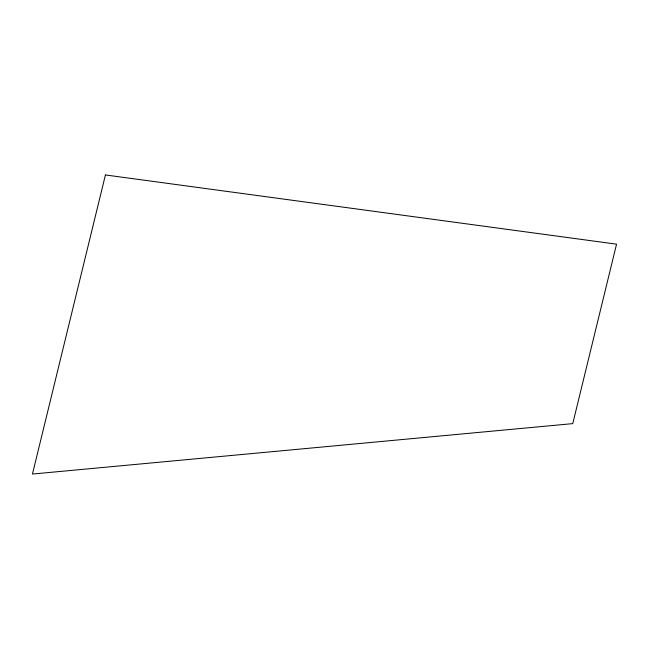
<?xml version="1.0" encoding="UTF-8"?>
<svg xmlns="http://www.w3.org/2000/svg" width="649" height="649" viewBox="0 0 649 649"><rect width="100%" height="100%" fill="white"/><g stroke="black" fill="none" stroke-linecap="round" stroke-linejoin="round"><path stroke-width="0.97" d="M105.43 174.954L32.45 474.046L572.759 423.627L616.55 244.17L105.43 174.954"/></g></svg>
